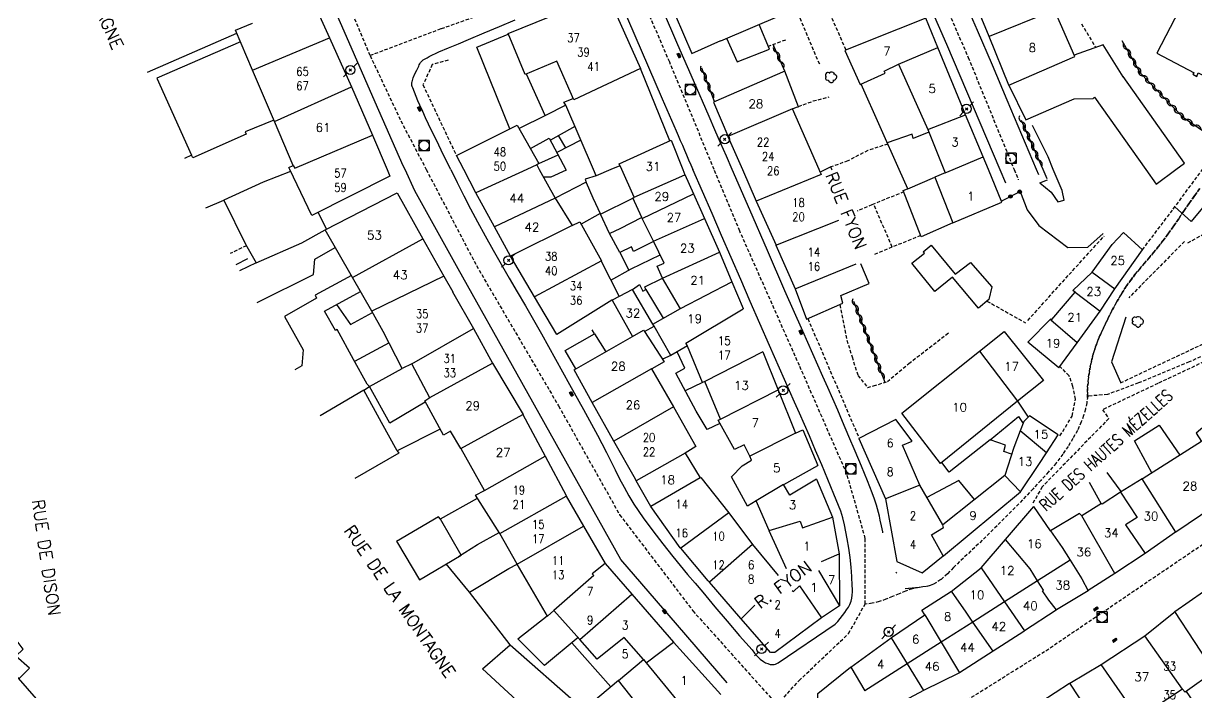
# Model space of a CAD drawing. Header units: millimetres. Extents: x 254999 to 256000, y 142999 to 144000.
# Drawn here: x 255255.9 to 255425.9, y 143595.2 to 143692.2 of the extents above; entities that cross this region are included whole.
import ezdxf
from ezdxf.enums import TextEntityAlignment as Align

# ---------------------------------------------------------------- set-up
doc = ezdxf.new("R2010")
doc.units = ezdxf.units.MM
doc.linetypes.add('DASHED', pattern=[0.75, 0.5, -0.25])
doc.layers.get('0').update_dxf_attribs({"linetype": 'CONTINUOUS'})
for name, color, linetype in [('W0001', 6, 'DASHED'), ('W0014', 7, 'CONTINUOUS'), ('W0017', 7, 'CONTINUOUS'), ('W0070', 7, 'DASHED'), ('W0101', 7, 'CONTINUOUS'), ('W0104', 1, 'CONTINUOUS'), ('W0105', 7, 'CONTINUOUS'), ('W0112', 1, 'DASHED'), ('W0300', 7, 'CONTINUOUS'), ('W0310', 3, 'CONTINUOUS'), ('W0323', 7, 'CONTINUOUS'), ('W0401', 7, 'CONTINUOUS'), ('W0420', 7, 'CONTINUOUS'), ('W0473', 7, 'CONTINUOUS'), ('W0989', 7, 'CONTINUOUS'), ('W0991', 7, 'CONTINUOUS'), ('W1102', 7, 'CONTINUOUS')]:
    doc.layers.add(name, color=color, linetype=linetype)
doc.styles.get("Standard").update_dxf_attribs({"font": 'romans.shx', "width": 0.85})

# ---------------------------------------------------------------- blocks, each defined once
blk = doc.blocks.new('T401')
for p, q in [((-0.3, 0.3), (0, 0.3)), ((-0.3, -0.25), (-0.3, 0.3)), ((-0.3, 0.15), (0, 0.15)), ((-0.3, 0), (0, 0)), ((0, 0.3), (0, -0.25)), ((-0.3, -0.15), (0, -0.15)), ((-0.3, -0.25), (-0.3, -0.3)), ((-0.3, -0.3), (0, -0.3)), ((0, -0.3), (0, -0.25))]:
    blk.add_line(p, q)
blk = doc.blocks.new('T420')
for p, q in [((0.75, 0.75), (-0.75, 0.75)), ((-0.75, 0.75), (-0.75, -0.75)), ((0.75, 0.75), (0.75, -0.75)), ((0.75, -0.75), (-0.75, -0.75))]:
    blk.add_line(p, q)
blk.add_ellipse((0, 0), major_axis=(-0.53, 0.53), ratio=1, start_param=3.926991, end_param=10.210176)
blk = doc.blocks.new('T473')
for p, q in [((-0.166667, 0.166667), (0.166667, -0.166667)), ((-0.166667, -0.166667), (0.166667, 0.166667)), ((0.500001, 0.500001), (1.000002, 1.000002)), ((-1.000002, -1.000002), (-0.500001, -0.500001))]:
    blk.add_line(p, q)
blk.add_ellipse((0, 0), major_axis=(0.471405, 0.471405), ratio=1, start_param=5.4977871438, end_param=11.780972451)
blk = doc.blocks.new('T300')
for p, q in [((-0.8, 0.51), (-0.86, 0.34)), ((-0.86, 0.34), (-0.86, 0.17)), ((-0.86, 0.17), (-0.74, 0.06)), ((-0.69, 0.63), (-0.8, 0.51)), ((-0.8, -0.06), (-0.74, 0.06)), ((-0.74, 0.06), (-0.69, 0.11)), ((-0.57, 0.69), (-0.69, 0.63)), ((-0.46, 0.69), (-0.57, 0.69)), ((-0.29, 0.63), (-0.46, 0.69)), ((-0.29, 0.63), (-0.17, 0.74)), ((-0.23, 0.57), (-0.29, 0.63)), ((-0.17, 0.74), (-0.06, 0.8)), ((-0.06, 0.8), (0.06, 0.8)), ((0.06, 0.8), (0.23, 0.74)), ((0.23, 0.74), (0.34, 0.63)), ((0.34, 0.63), (0.4, 0.51)), ((0.46, 0.46), (0.34, 0.46)), ((0.4, 0.51), (0.4, 0.46)), ((0.57, 0.4), (0.46, 0.46)), ((0.57, 0.4), (0.69, 0.29)), ((0.69, 0.29), (0.74, 0.17)), ((0.74, 0.06), (0.69, -0.17)), ((0.74, 0.17), (0.74, 0.06)), ((-0.8, -0.17), (-0.8, -0.06)), ((-0.8, -0.23), (-0.8, -0.17)), ((-0.74, -0.34), (-0.8, -0.23)), ((-0.69, -0.4), (-0.74, -0.34)), ((-0.51, -0.46), (-0.69, -0.4)), ((-0.4, -0.46), (-0.51, -0.46)), ((-0.4, -0.46), (-0.34, -0.46)), ((-0.34, -0.46), (-0.34, -0.4)), ((-0.34, -0.51), (-0.34, -0.46)), ((-0.29, -0.63), (-0.34, -0.51)), ((-0.17, -0.74), (-0.29, -0.63)), ((-0.06, -0.8), (-0.17, -0.74)), ((0.06, -0.8), (-0.06, -0.8)), ((0.17, -0.74), (0.06, -0.8)), ((0.23, -0.69), (0.17, -0.74)), ((0.29, -0.46), (0.23, -0.46)), ((0.29, -0.63), (0.23, -0.69)), ((0.46, -0.4), (0.29, -0.46)), ((0.34, -0.51), (0.29, -0.63)), ((0.34, -0.51), (0.34, -0.46)), ((0.57, -0.34), (0.46, -0.4)), ((0.63, -0.29), (0.57, -0.34)), ((0.69, -0.17), (0.63, -0.29))]:
    blk.add_line(p, q)
blk = doc.blocks.new('t310o')
at = {"color": 0, "linetype": 'Continuous'}
for centre, start, end in [((-0.5, 0.38), 216.8699, 323.1304), ((0.5, -0.37), 36.8699, 143.1303)]:
    blk.add_arc(centre, 0.625, start, end, dxfattribs=at)
blk = doc.blocks.new('t323o')
at = {"color": 0, "linetype": 'Continuous'}
for radius in [0.25, 0.15]:
    blk.add_circle((0, 0), radius, dxfattribs=at)

msp = doc.modelspace()

# ---------------------------------------------------------------- linework, layer by layer
at = {"layer": 'W0001'}
for points in [[(255342.71, 143816.96), (255341.72, 143811.91), (255341.91, 143806.42), (255344.67, 143799.82), (255349.77, 143788.38), (255358.94, 143765.99), (255367.89, 143744), (255374.15, 143729.54), (255381.98, 143712.23), (255392.83, 143687.26), (255399.49, 143671)], [(255306.17, 143687.52), (255300.09, 143702.08), (255292.19, 143720.41), (255284.7, 143738.34), (255275.37, 143760.61), (255273.49, 143765.49), (255271.47, 143768.5), (255269.71, 143771.15), (255266.44, 143772.18), (255258.26, 143771.31), (255244.91, 143768.59), (255240.15, 143768.18), (255231.62, 143769.45), (255220.46, 143771.36), (255210.03, 143771.91), (255200.49, 143773.27)], [(255342.71, 143702.49), (255328.25, 143695.54), (255316.42, 143691.38), (255306.17, 143687.52)], [(255356.03, 143671), (255349.58, 143686.57), (255342.71, 143702.49)], [(255306.17, 143687.52), (255310.63, 143678.05), (255314.31, 143671)], [(255314.31, 143671), (255321.58, 143657.06), (255333.48, 143636.72), (255342.33, 143620.95), (255352.94, 143607.01), (255365.15, 143593.37)], [(255365.15, 143593.37), (255368.32, 143596.89), (255375.51, 143603.73), (255377.89, 143607.99), (255377.93, 143617.51), (255375.26, 143626.85), (255368.38, 143642.58), (255359.73, 143662.08), (255356.03, 143671)], [(255399.49, 143671), (255400.1, 143669.5)], [(255426.4, 143668.27), (255425.61, 143667.18), (255424.85, 143666.09), (255424.09, 143664.98), (255423.34, 143663.87), (255422.58, 143662.77), (255421.81, 143661.68), (255421.01, 143660.61), (255420.37, 143659.79), (255419.71, 143658.98), (255419.04, 143658.19), (255418.36, 143657.4), (255417.69, 143656.61), (255417.03, 143655.81), (255416.39, 143654.98), (255415.78, 143654.13), (255415.03, 143652.97), (255414.33, 143651.77), (255413.67, 143650.55), (255413.05, 143649.32), (255412.42, 143648), (255411.82, 143646.67), (255411.28, 143645.3), (255410.85, 143643.9), (255410.52, 143642.44), (255410.28, 143640.95), (255410.14, 143639.45), (255410.1, 143637.95), (255410.15, 143638.14), (255410.01, 143637.18), (255409.81, 143636.24), (255409.55, 143635.31), (255409.22, 143634.41), (255408.67, 143633.18), (255408.02, 143632), (255407.31, 143630.86), (255406.56, 143629.75), (255405.56, 143628.43), (255404.48, 143627.16), (255403.36, 143625.93), (255402.24, 143624.71), (255399.65, 143621.99), (255397.01, 143619.33), (255394.32, 143616.72), (255391.59, 143614.14), (255390.71, 143613.28), (255389.83, 143612.38), (255388.88, 143611.53), (255387.81, 143610.86), (255387.31, 143610.66), (255386.78, 143610.55), (255386.25, 143610.48), (255385.73, 143610.4), (255384.73, 143610.19), (255383.75, 143609.86), (255382.81, 143609.48), (255381.87, 143609.08), (255380.92, 143608.69), (255379.94, 143608.35), (255378.93, 143608.1), (255377.89, 143607.99)], [(255371.09, 143580.51), (255404.09, 143601.23), (255437.9, 143624.18), (255460.29, 143639.87), (255471.66, 143645.79), (255478, 143646.95), (255484.45, 143642.47)]]:
    msp.add_lwpolyline(points, dxfattribs=at)
at = {"layer": 'W0014'}
for points in [[(255402.75, 143671), (255400.63, 143676.04), (255398.49, 143681.08), (255396.35, 143686.11), (255394.19, 143691.14), (255393.5, 143692.73), (255392.81, 143694.33), (255392.11, 143695.92), (255391.42, 143697.51), (255390.72, 143699.11), (255390.03, 143700.7), (255389.33, 143702.3), (255388.64, 143703.89), (255387.9, 143705.63), (255387.16, 143707.37), (255386.42, 143709.11), (255385.67, 143710.85), (255384.24, 143714.21), (255382.82, 143717.58), (255381.39, 143720.94), (255379.96, 143724.3)], [(255380.59, 143710.79), (255383.19, 143704.48), (255386.06, 143697.49), (255389.67, 143689.19), (255391.62, 143684.65), (255393.56, 143680.1), (255395.49, 143675.55), (255397.41, 143671)], [(255311.23, 143671), (255310.97, 143671.54), (255306.9, 143680.79), (255302.41, 143691.05), (255298.18, 143700.8)], [(255342.53, 143695.02), (255344.52, 143690.42), (255346.51, 143685.83), (255348.51, 143681.23), (255350.51, 143676.63), (255350.81, 143675.93), (255351.12, 143675.23), (255351.42, 143674.52), (255351.73, 143673.82), (255352.03, 143673.11), (255352.33, 143672.41), (255352.64, 143671.7), (255352.94, 143671)], [(255317.85, 143671), (255317.16, 143672.42), (255316.47, 143673.83), (255315.78, 143675.25), (255315.09, 143676.67), (255314.65, 143677.59), (255314.21, 143678.5), (255313.79, 143679.42), (255313.37, 143680.35), (255313.11, 143680.97), (255312.85, 143681.59), (255312.6, 143682.21), (255312.36, 143682.84), (255312.33, 143682.92), (255312.29, 143682.99), (255312.26, 143683.08), (255312.24, 143683.16), (255312.23, 143683.23), (255312.22, 143683.3), (255312.22, 143683.36), (255312.22, 143683.43), (255312.22, 143683.5), (255312.23, 143683.57), (255312.24, 143683.63), (255312.25, 143683.7), (255312.42, 143684.3), (255312.66, 143684.88), (255312.93, 143685.43), (255313.21, 143685.98), (255313.3, 143686.16), (255313.39, 143686.34), (255313.49, 143686.52), (255313.62, 143686.68), (255313.87, 143686.89), (255314.15, 143687.07), (255314.44, 143687.22), (255314.73, 143687.37), (255316.12, 143688.05), (255317.55, 143688.66), (255318.99, 143689.24), (255320.43, 143689.84), (255322.68, 143690.8), (255324.94, 143691.76), (255327.21, 143692.72)], [(255358.63, 143671), (255357.79, 143672.93), (255356.95, 143674.85), (255356.12, 143676.78), (255355.28, 143678.71), (255353.03, 143683.89), (255350.78, 143689.07), (255348.53, 143694.25)], [(255357.89, 143596.58), (255350.71, 143604.93), (255342.5, 143614.47), (255327.47, 143641.35), (255318.95, 143656.62), (255312.67, 143667.93), (255311.23, 143671)], [(255317.85, 143671), (255318.8, 143669.1), (255319.75, 143667.2), (255320.73, 143665.31), (255321.72, 143663.43), (255322.84, 143661.38), (255323.98, 143659.33), (255325.14, 143657.3), (255326.32, 143655.27), (255327.5, 143653.25), (255328.68, 143651.22), (255329.85, 143649.19), (255331.01, 143647.16), (255333.05, 143643.5), (255335.08, 143639.84), (255337.1, 143636.18), (255339.11, 143632.5), (255339.77, 143631.25), (255340.41, 143629.98), (255341.04, 143628.71), (255341.67, 143627.44), (255342.31, 143626.17), (255342.97, 143624.92), (255343.67, 143623.68), (255344.41, 143622.46), (255345.72, 143620.5), (255347.12, 143618.59), (255348.57, 143616.73), (255350.04, 143614.88), (255351.1, 143613.57), (255352.18, 143612.29), (255353.27, 143611.01), (255354.36, 143609.73), (255356.13, 143607.61), (255357.9, 143605.49), (255359.68, 143603.39), (255361.51, 143601.33), (255361.89, 143600.89), (255362.27, 143600.44), (255362.68, 143600.02), (255363.16, 143599.66), (255363.47, 143599.49), (255363.8, 143599.35), (255364.15, 143599.25), (255364.51, 143599.21), (255364.73, 143599.23), (255364.93, 143599.27), (255365.13, 143599.35), (255365.31, 143599.46), (255373.55, 143605.09), (255373.93, 143605.48), (255374.29, 143605.89), (255374.63, 143606.31), (255374.95, 143606.75), (255375.22, 143607.14), (255375.48, 143607.53), (255375.7, 143607.95), (255375.87, 143608.4), (255375.97, 143608.84), (255376.03, 143609.29), (255376.06, 143609.75), (255376.06, 143610.2), (255376.04, 143610.64), (255376.01, 143611.09), (255375.98, 143611.53), (255375.96, 143611.98), (255375.87, 143613.36), (255375.72, 143614.73), (255375.53, 143616.1), (255375.31, 143617.46), (255375.12, 143618.48), (255374.9, 143619.48), (255374.66, 143620.48), (255374.39, 143621.48), (255373.37, 143623.92), (255372.51, 143626.05), (255371.62, 143628.16), (255370.72, 143630.26), (255369.82, 143632.37), (255369.11, 143634.01), (255368.39, 143635.65), (255367.67, 143637.28), (255366.94, 143638.92), (255366.22, 143640.55), (255365.49, 143642.19), (255364.77, 143643.82), (255364.05, 143645.46), (255362.65, 143648.65), (255361.26, 143651.84), (255359.87, 143655.03), (255358.49, 143658.23), (255357.1, 143661.42), (255355.72, 143664.61), (255354.33, 143667.81), (255352.94, 143671)], [(255380.48, 143618.3), (255380.45, 143618.48), (255380.28, 143619.33), (255380.1, 143620.18), (255379.98, 143620.72), (255379.84, 143621.26), (255379.7, 143621.8), (255379.54, 143622.33), (255379.24, 143623.22), (255378.93, 143624.1), (255378.59, 143624.97), (255378.25, 143625.85), (255377.38, 143628.01), (255376.48, 143630.16), (255375.56, 143632.3), (255374.64, 143634.44), (255373.93, 143636.09), (255373.21, 143637.73), (255372.48, 143639.37), (255371.76, 143641.01), (255371.03, 143642.65), (255370.3, 143644.29), (255369.58, 143645.93), (255368.86, 143647.57), (255366.29, 143653.42), (255363.74, 143659.28), (255361.18, 143665.14), (255358.63, 143671)], [(255397.41, 143671), (255398.22, 143669.09)], [(255403.08, 143670.22), (255402.75, 143671)], [(255382.5, 143612.46), (255382.34, 143612.62)]]:
    msp.add_lwpolyline(points, dxfattribs=at)
at = {"layer": 'W0017'}
for points in [[(255405.17, 143671), (255404.4, 143672.82), (255402.16, 143677.38)], [(255403.23, 143669.05), (255404.84, 143667.73), (255405.84, 143666.34), (255406.72, 143666.57), (255406.47, 143667.94), (255405.17, 143671)], [(255400.35, 143667.82), (255401.36, 143665.18), (255403.07, 143662.86), (255407.28, 143659.7), (255410.17, 143659.73), (255412.39, 143661.74)]]:
    msp.add_lwpolyline(points, dxfattribs=at)
at = {"layer": 'W0070'}
for points in [[(255410.1, 143637.95), (255410.14, 143639.45), (255410.28, 143640.95), (255410.52, 143642.44), (255410.85, 143643.9), (255411.28, 143645.3), (255411.82, 143646.67), (255412.42, 143648), (255413.05, 143649.32), (255413.67, 143650.55), (255414.33, 143651.77), (255415.03, 143652.97), (255415.78, 143654.13), (255416.39, 143654.98), (255417.03, 143655.81), (255417.69, 143656.61), (255418.36, 143657.4), (255419.04, 143658.19), (255419.71, 143658.98), (255420.37, 143659.79), (255421.01, 143660.61), (255421.81, 143661.68), (255422.58, 143662.77), (255423.34, 143663.87), (255424.09, 143664.98), (255424.85, 143666.09), (255425.61, 143667.18), (255426.4, 143668.27)], [(255466.59, 143647.18), (255462.49, 143653.56), (255455.08, 143650.4), (255450.05, 143649.43), (255442.7, 143648.64), (255437.49, 143647.98), (255432.7, 143646.53), (255424.86, 143643.11), (255417.51, 143640.05), (255413.03, 143638.39), (255410.13, 143638.13)], [(255410.15, 143638.14), (255410.01, 143637.18), (255409.81, 143636.24), (255409.55, 143635.31), (255409.22, 143634.41), (255408.67, 143633.18), (255408.02, 143632), (255407.31, 143630.86), (255406.56, 143629.75), (255405.56, 143628.43), (255404.48, 143627.16), (255403.36, 143625.93), (255402.24, 143624.71), (255399.65, 143621.99), (255397.01, 143619.33), (255394.32, 143616.72), (255391.59, 143614.14), (255390.71, 143613.28), (255389.83, 143612.38), (255388.88, 143611.53), (255387.81, 143610.86), (255387.31, 143610.66), (255386.78, 143610.55), (255386.25, 143610.48), (255385.73, 143610.4), (255385.22, 143610.33), (255384.71, 143610.28), (255384.19, 143610.24), (255383.68, 143610.21)]]:
    msp.add_lwpolyline(points, dxfattribs=at)
at = {"layer": 'W0101'}
for points in [[(255352.79, 143687.81), (255356.98, 143689.71), (255356.97, 143689.67), (255365.93, 143693.48), (255364.9, 143696.3), (255361.12, 143694.7), (255359.86, 143697.9), (255357.48, 143697.04)], [(255395.88, 143690.28), (255392.69, 143698.04)], [(255297.61, 143696), (255297.61, 143696), (255300.27, 143690.12), (255300.28, 143690.1)], [(255326.16, 143690.74), (255338.36, 143695.72), (255341.35, 143694.58), (255345.33, 143685.64)], [(255350.38, 143693.45), (255350.38, 143693.45), (255352.79, 143687.81)], [(255386.7, 143692.97), (255378.67, 143689.77), (255378.66, 143689.77), (255374.94, 143688.27), (255377.2, 143683.33), (255380.82, 143684.95), (255380.64, 143685.28), (255382.75, 143686.3), (255382.74, 143686.29)], [(255388.45, 143688.69), (255388.44, 143688.68), (255386.7, 143692.97)], [(255398.7, 143683.25), (255408.3, 143687.38), (255405.32, 143694.11), (255405.2, 143694.04)], [(255289.15, 143685.4), (255286.67, 143691.2), (255289.13, 143692.21), (255289.14, 143692.23)], [(255300.28, 143690.1), (255303.48, 143682.97)], [(255345.33, 143685.64), (255335.67, 143681.12), (255333.25, 143686.73), (255333.24, 143686.73), (255328.63, 143684.76), (255326.16, 143690.74)], [(255398.7, 143683.25), (255395.89, 143690.31), (255395.88, 143690.28)], [(255392.46, 143678.95), (255392.39, 143679), (255392.41, 143679.07), (255388.45, 143688.68), (255388.45, 143688.69)], [(255382.74, 143686.29), (255386.99, 143676.79)], [(255292.33, 143677.96), (255289.15, 143685.4)], [(255367.4, 143679.79), (255367.96, 143680.02), (255368.26, 143680.1), (255366.29, 143685.25), (255355.94, 143680.78)], [(255303.48, 143682.97), (255306.5, 143675.99), (255306.5, 143675.99)], [(255355.94, 143680.78), (255358.01, 143675.89), (255358, 143675.89), (255358.03, 143675.81)], [(255371.22, 143671), (255367.4, 143679.79)], [(255295.04, 143671.59), (255292.33, 143677.96)], [(255318.68, 143673.02), (255327.47, 143677.42), (255330.64, 143671.87), (255330.32, 143671.67), (255330.32, 143671.66)], [(255395.02, 143672.85), (255395.02, 143672.85), (255392.46, 143678.95)], [(255306.5, 143675.99), (255308.62, 143671)], [(255358.03, 143675.81), (255360.11, 143671)], [(255386.99, 143676.79), (255387, 143676.79), (255389.29, 143671)], [(255342.63, 143671), (255342.25, 143671.85), (255349.79, 143675.25)], [(255349.79, 143675.25), (255351.48, 143671)], [(255319.74, 143671), (255318.68, 143673.02)], [(255395.77, 143671), (255395.02, 143672.85)], [(255294.52, 143671), (255294.38, 143671.28), (255295.04, 143671.59)], [(255309.03, 143670.03), (255297.72, 143664.35), (255294.52, 143671)], [(255308.62, 143671), (255309.03, 143670.03)], [(255321.51, 143667.61), (255321.51, 143667.61), (255319.74, 143671)], [(255330.32, 143671.66), (255330.68, 143671)], [(255330.68, 143671), (255332.99, 143666.86)], [(255344.43, 143666.97), (255342.63, 143671)], [(255351.48, 143671), (255351.79, 143670.22)], [(255360.11, 143671), (255362.09, 143666.42), (255362.09, 143666.42)], [(255371.38, 143670.62), (255371.22, 143671)], [(255372.16, 143671), (255371.38, 143670.62)], [(255373.1, 143671), (255372.94, 143671.38), (255372.16, 143671)], [(255373.14, 143670.91), (255373.1, 143671)], [(255389.29, 143671), (255389.48, 143670.52), (255389.48, 143670.51)], [(255397.69, 143666.26), (255395.77, 143671)], [(255351.77, 143670.26), (255353.01, 143667.49)], [(255389.48, 143670.51), (255387.99, 143669.91), (255390.6, 143663.26), (255397.69, 143666.26)], [(255303.63, 143655.33), (255303.64, 143655.34), (255299.64, 143662.26), (255310.07, 143667.61)], [(255310.07, 143667.61), (255313.79, 143660.97), (255313.79, 143660.97)], [(255324.22, 143662.67), (255324.2, 143662.69), (255321.51, 143667.61)], [(255353.01, 143667.49), (255354.62, 143663.91)], [(255332.99, 143666.86), (255335.44, 143662.86)], [(255345.55, 143664.04), (255344.22, 143666.89), (255344.42, 143666.96), (255344.43, 143666.97)], [(255362.09, 143666.42), (255364.99, 143660.04), (255364.98, 143660.03)], [(255347.24, 143660.6), (255345.61, 143663.92)], [(255354.62, 143663.91), (255356.8, 143659.03), (255356.8, 143659.03)], [(255326.53, 143658.45), (255326.53, 143658.44), (255324.22, 143662.67)], [(255335.44, 143662.86), (255336.58, 143663.42)], [(255336.58, 143663.42), (255339.69, 143657.74)], [(255313.79, 143660.97), (255316.84, 143655.55)], [(255347.78, 143656.99), (255348.8, 143657.41), (255347.24, 143660.6)], [(255410.81, 143656.12), (255410.81, 143656.12), (255413.71, 143660.11), (255415.36, 143661.86), (255418.07, 143659.35)], [(255356.8, 143659.03), (255358.61, 143654.71)], [(255364.98, 143660.03), (255364.98, 143660.03), (255367.77, 143653.7)], [(255414.08, 143653.72), (255414.07, 143653.72), (255418.07, 143659.35)], [(255329.99, 143652.54), (255329.99, 143652.55), (255329.97, 143652.53), (255326.53, 143658.45)], [(255339.69, 143657.74), (255339.66, 143657.73), (255342.27, 143652.6)], [(255348.55, 143655.25), (255347.78, 143656.99)], [(255367.77, 143653.7), (255376.62, 143657.33)], [(255306.4, 143650.44), (255303.63, 143655.33), (255303.63, 143655.33)], [(255316.84, 143655.55), (255318.14, 143653.26), (255318.13, 143653.25), (255321.14, 143647.93), (255321.14, 143647.94), (255321.14, 143647.93)], [(255351.15, 143650.83), (255351.17, 143650.82), (255348.55, 143655.25)], [(255408.32, 143653.24), (255408, 143653.48), (255410.82, 143656.14), (255410.81, 143656.12)], [(255347.15, 143648.58), (255344.18, 143653.6), (255342.27, 143652.6)], [(255358.61, 143654.71), (255360.24, 143650.83), (255360.24, 143650.82)], [(255411.96, 143650.46), (255414.08, 143653.72), (255414.08, 143653.72)], [(255333.23, 143647.07), (255329.99, 143652.54)], [(255341.27, 143652.06), (255341.22, 143652.04), (255333.23, 143647.07)], [(255341.27, 143652.06), (255344.18, 143646.78)], [(255404.95, 143649.24), (255408.32, 143653.24), (255408.32, 143653.24)], [(255312.23, 143642.82), (255312.23, 143642.81), (255310.82, 143642.17), (255308.05, 143647.52), (255306.4, 143650.44)], [(255347.15, 143648.58), (255347.15, 143648.58), (255351.15, 143650.83)], [(255408.63, 143645.89), (255408.63, 143645.89), (255411.96, 143650.45), (255411.95, 143650.45), (255411.96, 143650.46)], [(255405.98, 143642.24), (255401.49, 143645.97), (255404.82, 143649.37), (255404.95, 143649.24), (255404.95, 143649.24)], [(255321.14, 143647.93), (255323.92, 143642.94)], [(255335.74, 143641.96), (255344.18, 143646.78)], [(255345.94, 143647.51), (255347.32, 143648.28)], [(255345.94, 143647.51), (255348.8, 143643.11), (255346.98, 143642.12), (255346.97, 143642.11)], [(255352.15, 143645.42), (255352.15, 143645.42), (255349.77, 143644.02), (255347.32, 143648.28)], [(255394.46, 143644.64), (255398.05, 143647.51), (255403.74, 143640.43), (255399.98, 143637.4)], [(255354.69, 143640.26), (255354.34, 143640.1), (255352.14, 143645.41), (255352.15, 143645.42)], [(255405.98, 143642.24), (255408.63, 143645.89)], [(255363.07, 143644.58), (255363.09, 143644.54), (255363.06, 143644.57), (255365.25, 143639.13)], [(255383.2, 143635.67), (255394.46, 143644.64)], [(255314.85, 143637.92), (255314.84, 143637.91), (255312.23, 143642.82), (255312.23, 143642.82)], [(255323.92, 143642.94), (255328.33, 143635.5), (255328.32, 143635.49)], [(255338.37, 143637.23), (255338.36, 143637.23), (255335.74, 143641.96)], [(255346.97, 143642.11), (255346.97, 143642.11), (255350.11, 143636.59)], [(255356.95, 143634.82), (255354.69, 143640.27), (255354.69, 143640.26)], [(255365.25, 143639.13), (255365.25, 143639.13), (255367.79, 143632.79)], [(255434.9, 143635.08), (255432.77, 143638.6), (255425.87, 143632.78), (255426.62, 143631.55)], [(255319.33, 143630.54), (255317.84, 143633.06), (255316.8, 143632.48), (255314.08, 143637.44), (255314.85, 143637.92)], [(255341.48, 143631.6), (255341.48, 143631.61), (255338.37, 143637.23), (255338.37, 143637.23)], [(255350.11, 143636.59), (255353.36, 143630.86), (255351.84, 143629.86)], [(255399.98, 143637.4), (255388.83, 143628.39), (255383.2, 143635.67)], [(255328.32, 143635.49), (255328.32, 143635.49), (255331.54, 143629.42), (255331.54, 143629.42)], [(255405.89, 143632.53), (255401.7, 143635.27), (255400.91, 143634.47), (255400.37, 143633.09)], [(255361.19, 143629.43), (255360.39, 143631.1), (255358.99, 143630.39), (255356.6, 143634.64), (255356.95, 143634.82)], [(255367.79, 143632.79), (255368.88, 143633.27), (255371.05, 143628.1)], [(255385.83, 143625.22), (255383.3, 143631.03), (255384.74, 143631.61), (255382.33, 143634.76), (255376.98, 143631.99)], [(255344.73, 143625.86), (255344.61, 143626.08), (255341.48, 143631.6)], [(255376.98, 143631.99), (255380.83, 143623.24)], [(255400.37, 143633.09), (255399.44, 143630.71), (255398.13, 143626.64)], [(255404.17, 143629.93), (255405.89, 143632.53)], [(255426.62, 143631.55), (255418.17, 143626.22), (255418.06, 143626.14)], [(255322.74, 143624.46), (255319.35, 143630.51), (255319.33, 143630.54)], [(255351.84, 143629.86), (255351.84, 143629.86), (255354.01, 143626.28), (255354.01, 143626.28)], [(255400.42, 143624.26), (255400.42, 143624.25), (255403.07, 143628.25), (255404.17, 143629.93)], [(255331.54, 143629.42), (255334.57, 143623.72), (255334.59, 143623.66)], [(255358.55, 143626.46), (255360.1, 143628.04), (255361.46, 143628.87), (255361.19, 143629.43)], [(255366.09, 143625.32), (255366.1, 143625.33), (255371.05, 143628.1)], [(255362.1, 143622.95), (255360.85, 143622.2), (255358.55, 143626.46)], [(255398.13, 143626.64), (255389.16, 143619.46), (255389.16, 143619.46)], [(255346.87, 143622.16), (255346.87, 143622.16), (255344.73, 143625.86)], [(255354.01, 143626.28), (255354.11, 143626.33), (255358.14, 143621.2), (255358.14, 143621.2)], [(255370.84, 143626.08), (255366.98, 143623.79), (255366.09, 143625.32)], [(255370.84, 143626.08), (255373.16, 143620.59), (255373.15, 143620.59), (255373.15, 143620.59)], [(255389.16, 143619.46), (255385.83, 143625.22)], [(255418.06, 143626.14), (255414.91, 143624.22)], [(255324.95, 143618.21), (255321.45, 143623.77), (255322.74, 143624.46)], [(255334.59, 143623.66), (255337.1, 143619.3)], [(255363.98, 143618.67), (255362.1, 143622.95), (255362.1, 143622.95)], [(255380.83, 143623.24), (255382.49, 143614.15), (255386.18, 143612.5), (255389.22, 143614.98)], [(255389.22, 143614.98), (255389.24, 143615), (255400.42, 143624.26)], [(255414.91, 143624.22), (255414.91, 143624.22), (255412.23, 143622.46), (255412.14, 143622.57), (255409.31, 143620.8), (255409.31, 143620.8)], [(255431.7, 143624.35), (255431.7, 143624.34), (255422.9, 143618.43)], [(255351.18, 143616.08), (255351.12, 143616.15), (255351.11, 143616.13), (255346.87, 143622.16)], [(255398.25, 143617.37), (255398.25, 143617.37), (255402.36, 143622.13)], [(255404.78, 143618.61), (255402.36, 143622.13)], [(255358.14, 143621.2), (255358.14, 143621.2), (255361.59, 143616.65)], [(255373.15, 143620.59), (255374.12, 143615.27), (255374.12, 143615.27)], [(255409.31, 143620.8), (255408.97, 143621.14), (255404.78, 143618.61)], [(255327.5, 143613.78), (255324.95, 143618.21)], [(255337.1, 143619.3), (255340.23, 143613.87)], [(255366.51, 143613.08), (255364.02, 143618.59), (255363.98, 143618.67)], [(255422.9, 143618.43), (255422.89, 143618.43), (255418.5, 143615.32), (255418.5, 143615.32)], [(255361.59, 143616.65), (255361.59, 143616.65), (255365.28, 143612.15)], [(255394.72, 143613.24), (255394.75, 143613.26), (255394.72, 143613.25), (255398.25, 143617.37)], [(255355.35, 143611.15), (255355.16, 143611.37), (255355.17, 143611.37), (255351.18, 143616.08)], [(255374.12, 143615.27), (255374.13, 143615.26), (255374.18, 143607.71)], [(255418.5, 143615.32), (255414.1, 143612.42)], [(255332.81, 143607.08), (255331.86, 143606.23), (255327.5, 143613.78)], [(255340.23, 143613.87), (255344.1, 143609.41)], [(255390.41, 143609.85), (255390.39, 143609.8), (255394.72, 143613.24)], [(255359.92, 143605.87), (255359.87, 143605.92), (255355.35, 143611.15)], [(255414.1, 143612.42), (255414.1, 143612.42), (255410.24, 143609.95), (255410.24, 143609.93), (255410.23, 143609.93)], [(255344.1, 143609.41), (255350.13, 143602.47), (255350.12, 143602.47), (255350.13, 143602.46)], [(255386.57, 143606.45), (255386.1, 143607.12), (255390.41, 143609.85), (255390.41, 143609.85)], [(255410.23, 143609.93), (255405.64, 143607.14)], [(255422.77, 143606.89), (255426.94, 143609.8), (255426.94, 143609.8)], [(255374.18, 143607.71), (255371.59, 143606)], [(255336.57, 143602.87), (255332.81, 143607.08)], [(255371.59, 143606), (255364.8, 143600.95), (255364.2, 143600.98), (255359.92, 143605.87)], [(255381.66, 143603.1), (255381.71, 143603.14), (255381.71, 143603.13), (255386.57, 143606.45), (255386.57, 143606.45)], [(255405.64, 143607.14), (255405.58, 143607.1), (255400.99, 143604.11)], [(255418.42, 143603.36), (255422.64, 143606.79), (255422.77, 143606.89)], [(255345.77, 143599.95), (255342.98, 143603.16), (255339.07, 143600.01), (255336.57, 143602.87)], [(255375.81, 143598.82), (255381.66, 143603.1)], [(255400.89, 143604.04), (255400.88, 143604.01), (255396.43, 143601.16)], [(255412.09, 143599.23), (255412.09, 143599.23), (255418.41, 143603.37), (255418.4, 143603.34), (255418.42, 143603.36)], [(255350.13, 143602.46), (255356.98, 143594.86)], [(255396.43, 143601.16), (255396.43, 143601.16), (255391.56, 143598.04), (255391.56, 143598.04)], [(255342.15, 143596.93), (255345.77, 143599.95)], [(255407.57, 143596.54), (255412.09, 143599.23)], [(255386.35, 143595.46), (255386.35, 143595.46), (255379.92, 143592.01), (255375.44, 143589.65), (255373.17, 143590.09), (255371, 143592.87), (255371.06, 143595.01), (255375.8, 143598.83), (255375.8, 143598.82), (255375.81, 143598.82)], [(255391.56, 143598.04), (255386.35, 143595.46)], [(255428.5, 143598.22), (255424.27, 143595.21), (255423.89, 143595.63)], [(255348.95, 143588.37), (255342.15, 143596.93)], [(255403.34, 143593.8), (255403.38, 143593.83), (255407.5, 143596.5), (255407.57, 143596.54)], [(255423.89, 143595.63), (255417.51, 143591.46), (255417.51, 143591.46)]]:
    msp.add_lwpolyline(points, dxfattribs=at)
msp.add_lwpolyline([(255420.15, 143687.88), (255425.56, 143685.04), (255425.39, 143684.85), (255425.95, 143684.49), (255426.17, 143685.01), (255429.5, 143683.45), (255433.94, 143691.87), (255424.8, 143696.48), (255424.68, 143696.55)], close=True, dxfattribs=at)
at = {"layer": 'W0104'}
for points in [[(255357.83, 143690.04), (255359.34, 143686.6), (255364.03, 143688.46), (255362.55, 143692.04)], [(255273.93, 143685.13), (255286.86, 143690.76)], [(255287.4, 143689.5), (255275.29, 143684.25), (255280.31, 143673.07), (255280.3, 143673.07), (255279.29, 143672.61)], [(255326.4, 143676.88), (255321.65, 143688.76), (255326.2, 143690.63)], [(255422.92, 143671), (255424.17, 143671.92), (255415.3, 143684.47), (255415.3, 143684.46), (255412.38, 143689.1), (255408.21, 143687.59)], [(255331.53, 143678.82), (255329.34, 143683.77), (255329.33, 143683.77), (255328.81, 143684.84)], [(255349.58, 143675.15), (255345.33, 143685.64)], [(255382.82, 143671), (255377.32, 143683.39)], [(255398.7, 143683.25), (255401.18, 143678.21), (255408.2, 143681.27), (255410.92, 143681.3), (255411.14, 143681.48), (255418.59, 143671)], [(255334.52, 143680.35), (255334.25, 143680.79), (255335.6, 143681.29)], [(255338.54, 143671), (255334.51, 143680.35), (255334.52, 143680.35), (255331.57, 143678.84), (255331.57, 143678.83), (255327.75, 143676.93)], [(255292.24, 143678.16), (255288.05, 143676.45), (255288.2, 143676.11)], [(255288.2, 143676.11), (255280.47, 143672.7), (255280.3, 143673.07)], [(255335.84, 143677.26), (255332.29, 143675.28)], [(255334.53, 143674.14), (255333.49, 143675.95)], [(255387.15, 143676.4), (255384.87, 143675.51), (255384.71, 143676.13), (255381.11, 143674.87)], [(255329.4, 143674.05), (255332.14, 143675.54), (255334.55, 143671)], [(255336.69, 143675.28), (255333.24, 143673.46)], [(255330.64, 143671.87), (255333.42, 143673.13)], [(255294.66, 143670.7), (255290.68, 143669.17), (255290.67, 143669.17), (255284.99, 143666.58)], [(255334.55, 143671), (255334.58, 143670.93), (255332.38, 143669.87), (255331.3, 143669.9)], [(255338.92, 143670.11), (255338.54, 143671)], [(255341.05, 143671), (255338.92, 143670.11)], [(255342.38, 143671.56), (255341.05, 143671)], [(255390.6, 143663.26), (255386.04, 143661.22), (255383.43, 143667.98), (255384.06, 143668.18), (255384.07, 143668.18), (255382.82, 143671)], [(255418.59, 143671), (255420.07, 143668.9), (255422.92, 143671)], [(255338.92, 143670.11), (255337.34, 143669.59), (255337.49, 143669.14), (255337.49, 143669.15), (255333.01, 143666.84)], [(255337.49, 143669.14), (255338.45, 143666.92), (255338.44, 143666.92), (255339.56, 143664.53)], [(255384.07, 143668.18), (255388.01, 143669.88)], [(255282.37, 143665.46), (255284.98, 143666.58), (255284.99, 143666.58), (255288.13, 143660.17), (255288.13, 143660.18), (255289.64, 143657.45), (255287.27, 143656.32)], [(255342.38, 143658.98), (255340.88, 143661.74), (255339.56, 143664.53), (255344.25, 143666.83)], [(255299.87, 143662.37), (255298.64, 143664.81)], [(255339.51, 143664.64), (255336.75, 143663.09)], [(255345.55, 143664.04), (255342.35, 143662.42), (255340.9, 143661.7)], [(255345.61, 143663.92), (255345.55, 143664.04)], [(255289.64, 143657.45), (255296.3, 143660.37), (255299.64, 143662.26)], [(255347.25, 143660.57), (255344.34, 143659.13), (255344.04, 143659.78), (255344.03, 143659.78), (255342.38, 143658.98)], [(255289.83, 143651.71), (255297.96, 143655.78), (255298.17, 143658.01), (255298.18, 143658.01), (255301.12, 143659.71)], [(255342.38, 143658.98), (255343.66, 143656.43)], [(255341.06, 143654.98), (255344, 143656.61), (255348.2, 143658.63)], [(255367.77, 143653.7), (255369.4, 143649.3), (255374.65, 143651.6), (255374.39, 143652.73), (255378.51, 143654.45), (255377.26, 143657.33)], [(255303.48, 143655.61), (255298.2, 143652.8), (255298.38, 143652.35), (255293.76, 143649.68), (255296.46, 143644.86), (255296.3, 143642.53), (255295.25, 143641.94)], [(255346.14, 143653.62), (255345.99, 143654.01), (255348.55, 143655.25)], [(255344.18, 143653.6), (255345.23, 143654.34), (255345.69, 143653.35), (255346.14, 143653.62), (255346.13, 143653.61), (255348.65, 143649.43)], [(255305.28, 143639), (255306.06, 143639.53), (255305.73, 143639.87), (255303.75, 143643.46), (255303.75, 143643.47), (255301.42, 143647.78), (255301.17, 143647.66), (255299.55, 143650.46), (255304.77, 143653.32)], [(255301.32, 143651.43), (255301.32, 143651.42), (255303.31, 143648.53), (255306.5, 143650.26)], [(255336, 143642.11), (255334.43, 143644.76), (255338.69, 143647.17)], [(255338.69, 143647.17), (255338.35, 143647.77)], [(255338.69, 143647.17), (255340.32, 143644.57)], [(255308.91, 143645.86), (255303.92, 143643.16)], [(255349.77, 143644.02), (255348.54, 143643.51)], [(255356.86, 143634.18), (255355.02, 143633.28), (255353.44, 143635.94), (255350.47, 143641.46), (255351.79, 143642.18), (255350.68, 143644.56)], [(255306.06, 143639.53), (255310.82, 143642.17)], [(255354.34, 143640.1), (255351.84, 143638.92)], [(255305.28, 143639), (255298.94, 143635.29)], [(255310.11, 143630.2), (255307.83, 143634.3), (255305.28, 143639)], [(255314.17, 143637.28), (255309.05, 143634.2), (255306.06, 143639.53)], [(255399.98, 143637.4), (255401.51, 143635.07)], [(255396.04, 143631.79), (255400.11, 143635.18), (255400.11, 143635.18), (255400.79, 143634.17)], [(255316.31, 143633.37), (255310.11, 143630.2)], [(255419.45, 143627.02), (255416.92, 143631.66), (255416.93, 143631.67), (255420.52, 143633.93), (255423.48, 143629.57)], [(255396.04, 143631.79), (255390.1, 143627.14), (255389, 143628.52)], [(255399.13, 143629.74), (255398.02, 143630.1), (255398.22, 143631.01), (255396.04, 143631.79)], [(255310.11, 143630.2), (255310.33, 143629.87), (255303.98, 143626.21)], [(255415.01, 143624.29), (255412.97, 143627.09)], [(255366.09, 143625.32), (255366.09, 143625.32)], [(255393.76, 143623.14), (255391.49, 143625.91), (255386.86, 143623.43)], [(255410.35, 143625.68), (255412.1, 143622.54)], [(255313.31, 143611.52), (255319.37, 143615.1), (255316.39, 143620.32), (255316.39, 143620.34), (255321.71, 143623.35)], [(255316.39, 143620.32), (255316.1, 143620.62), (255310.01, 143617.06), (255310.12, 143616.87)], [(255318.97, 143614.87), (255321.73, 143616.63), (255321.72, 143616.62), (255324.85, 143618.37)], [(255310.12, 143616.87), (255313.31, 143611.52)], [(255320.57, 143609.73), (255317.21, 143613.82)], [(255326.48, 143602.09), (255320.56, 143609.7), (255320.57, 143609.73), (255326.27, 143613.15), (255326.27, 143613.16), (255327.5, 143613.78)], [(255255.27, 143597.16), (255256.83, 143598.69), (255254.85, 143600.44), (255255.89, 143601.46), (255253.42, 143604.73), (255253.96, 143605.24), (255251.7, 143608.49), (255251.7, 143608.47)], [(255336.33, 143603.14), (255331.44, 143599.08), (255327.6, 143602.93), (255331.83, 143606.28)], [(255400.99, 143604.11), (255400.89, 143604.04)], [(255329.89, 143591.75), (255322.45, 143598.62), (255326.48, 143602.09), (255336.45, 143593.26), (255333.69, 143589.78)], [(255335.4, 143602.36), (255341.03, 143595.99)], [(255258.15, 143593.86), (255254.87, 143597.62), (255248.49, 143592.11), (255253.87, 143585.58), (255256.32, 143587.52), (255256.32, 143587.52), (255259.68, 143583.76)], [(255340.59, 143590.38), (255337.98, 143593.41), (255342.15, 143596.94), (255342.15, 143596.93)], [(255424.42, 143595.32), (255425.92, 143593.16), (255419.07, 143588.67), (255417.67, 143590.94)]]:
    msp.add_lwpolyline(points, dxfattribs=at)
msp.add_lwpolyline([(255384.65, 143657.42), (255386.51, 143658.86), (255386.33, 143659.06), (255387.48, 143660.02), (255390.95, 143655.82), (255393.18, 143657.52), (255396.26, 143654), (255395.82, 143652.14), (255394.35, 143650.92), (255390.56, 143655.39), (255390.57, 143655.39), (255388.01, 143653.31)], close=True, dxfattribs=at)
at = {"layer": 'W0105'}
for points in [[(255431.42, 143671), (255431.05, 143670.57), (255425.12, 143663.48), (255422.77, 143665.6)], [(255415.67, 143649.58), (255413.59, 143643.13), (255414.9, 143640.17)]]:
    msp.add_lwpolyline(points, dxfattribs=at)
at = {"layer": 'W0112'}
for points in [[(255367.16, 143693.98), (255367.84, 143694.36), (255371.28, 143686.28)], [(255375.13, 143688.34), (255371.82, 143695.91)], [(255409.23, 143692.14), (255411.3, 143688.71)], [(255366.34, 143689.77), (255363.87, 143688.85)], [(255317.46, 143686.86), (255315.18, 143686.22), (255313.83, 143683.28), (255318.68, 143673.02)], [(255368.24, 143680.14), (255370.38, 143680.94), (255372.67, 143681.54)], [(255381.19, 143674.69), (255378.29, 143673.77), (255375.4, 143672.25), (255372.94, 143671.38)], [(255422.55, 143665.27), (255426.64, 143670.8), (255426.78, 143671)], [(255383.52, 143667.76), (255378.89, 143665.9), (255378.89, 143665.9), (255376.76, 143664.96)], [(255381.82, 143659.75), (255379.14, 143666)], [(255418.07, 143659.35), (255422.55, 143665.27)], [(255424.65, 143660.36), (255427, 143661.67), (255428.61, 143661.5), (255429.51, 143661.52), (255431.13, 143662.64)], [(255385.96, 143661.41), (255381.79, 143659.74), (255379.28, 143658.68)], [(255401.47, 143649.11), (255407.45, 143655.77), (255412.53, 143661.34)], [(255424.18, 143660.56), (255416.1, 143652.41)], [(255288.25, 143659.95), (255285.88, 143658.82)], [(255414.89, 143640.06), (255429.98, 143647.18), (255427.75, 143651.74), (255432.2, 143655.33)], [(255395.56, 143651.92), (255401.12, 143648.77)], [(255374.22, 143651.41), (255375.26, 143646.27), (255376, 143643.83), (255376.85, 143641.15), (255378.27, 143639.38), (255379.11, 143639.63), (255381.12, 143640.25), (255384.23, 143642.87), (255390.16, 143647.46)], [(255369.6, 143649.38), (255377.03, 143632.02)], [(255430.38, 143644.72), (255420.32, 143639.98), (255412.28, 143636.16), (255413.2, 143634.89), (255403.57, 143625), (255402.07, 143622.38)], [(255406.13, 143632.39), (255407.92, 143635.26), (255408.39, 143637.69), (255408.02, 143639.55), (255407.45, 143641.1), (255406.13, 143642.45)]]:
    msp.add_lwpolyline(points, dxfattribs=at)
at = {"layer": 'W0300'}
msp.add_lwpolyline([(255286.75, 143657.25), (255288.46, 143658.1)], dxfattribs=at)
at = {"layer": 'W0310'}
for points in [[(255415.08, 143689.73), (255417.77, 143685.01), (255423.88, 143678.65), (255428.42, 143675.57), (255429.45, 143675.13)], [(255366.29, 143685.25), (255364.59, 143689.12)], [(255356.08, 143680.85), (255354.23, 143685.7)], [(255403.68, 143671), (255400.58, 143678.12)], [(255404.26, 143669.67), (255403.68, 143671)], [(255380.8, 143640.12), (255376.27, 143651.85)]]:
    msp.add_lwpolyline(points, dxfattribs=at)
at = {"layer": 'W0323'}
for points in [[(255403.23, 143669.05), (255404.31, 143669.51)], [(255397.63, 143666.41), (255400.35, 143667.82)]]:
    msp.add_lwpolyline(points, dxfattribs=at)
at = {"layer": 'W1102'}
for points in [[(255405.2, 143694.04), (255395.88, 143690.28)], [(255289.15, 143685.4), (255300.28, 143690.1)], [(255382.75, 143686.3), (255388.45, 143688.69)], [(255292.33, 143677.96), (255303.48, 143682.97)], [(255367.4, 143679.79), (255358.03, 143675.81)], [(255386.99, 143676.79), (255392.46, 143678.95)], [(255295.04, 143671.59), (255295.28, 143671.2), (255306.5, 143675.99)], [(255390.64, 143671), (255395.02, 143672.85)], [(255328.89, 143671), (255321.51, 143667.61)], [(255330.32, 143671.66), (255328.89, 143671)], [(255371.38, 143670.62), (255371.54, 143670.3), (255362.09, 143666.42)], [(255389.48, 143670.51), (255390.64, 143671)], [(255344.43, 143666.97), (255351.79, 143670.22)], [(255345.61, 143663.92), (255353.01, 143667.49)], [(255332.99, 143666.86), (255324.22, 143662.67)], [(255347.24, 143660.6), (255354.62, 143663.91)], [(255335.44, 143662.86), (255326.53, 143658.45)], [(255364.98, 143660.03), (255374.07, 143663.68)], [(255303.63, 143655.33), (255313.79, 143660.97)], [(255348.55, 143655.25), (255356.8, 143659.03)], [(255339.69, 143657.74), (255329.99, 143652.54)], [(255316.84, 143655.55), (255306.4, 143650.44)], [(255410.81, 143656.12), (255414.08, 143653.72)], [(255351.15, 143650.83), (255358.61, 143654.71)], [(255342.27, 143652.6), (255341.27, 143652.06)], [(255408.32, 143653.24), (255411.96, 143650.46)], [(255352.15, 143645.42), (255351.94, 143645.82), (255360.24, 143650.82)], [(255347.32, 143648.28), (255347.15, 143648.58)], [(255408.63, 143645.89), (255404.81, 143649.18), (255404.95, 143649.24)], [(255312.23, 143642.82), (255321.14, 143647.93)], [(255344.18, 143646.78), (255345.81, 143647.71), (255345.94, 143647.51)], [(255363.07, 143644.58), (255354.69, 143640.26)], [(255394.46, 143644.64), (255399.98, 143637.4)], [(255314.85, 143637.92), (255323.92, 143642.94)], [(255346.97, 143642.11), (255338.37, 143637.23)], [(255356.95, 143634.82), (255365.29, 143639.05)], [(255350.11, 143636.59), (255341.48, 143631.6)], [(255319.33, 143630.54), (255328.32, 143635.49)], [(255367.79, 143632.79), (255361.19, 143629.43)], [(255404.17, 143629.93), (255400.37, 143633.09)], [(255351.84, 143629.86), (255344.73, 143625.86)], [(255322.74, 143624.46), (255331.54, 143629.42)], [(255400.42, 143624.26), (255398.13, 143626.64)], [(255354.01, 143626.28), (255346.87, 143622.16)], [(255366.09, 143625.32), (255362.1, 143622.95)], [(255385.83, 143625.22), (255380.83, 143623.24)], [(255422.9, 143618.43), (255418.06, 143626.14)], [(255324.95, 143618.21), (255334.59, 143623.66)], [(255414.91, 143624.22), (255417.31, 143620.53), (255415.63, 143619.46), (255418.5, 143615.32)], [(255358.14, 143621.2), (255351.18, 143616.08)], [(255363.98, 143618.67), (255368.49, 143620.01), (255368.83, 143619.04), (255373.15, 143620.59)], [(255414.1, 143612.42), (255409.31, 143620.8)], [(255327.5, 143613.78), (255337.1, 143619.3)], [(255389.22, 143614.98), (255387.51, 143618.05), (255389.27, 143619.08), (255389.16, 143619.46)], [(255404.78, 143618.61), (255406.47, 143616.18), (255407.61, 143614.35)], [(255361.59, 143616.65), (255355.35, 143611.15)], [(255402.9, 143611.36), (255401.8, 143613.11), (255398.25, 143617.37)], [(255371.6, 143614.18), (255374.12, 143615.27)], [(255340.23, 143613.87), (255338.36, 143612.38), (255338.57, 143612.13), (255332.81, 143607.08)], [(255371.15, 143612.86), (255374.18, 143607.71)], [(255394.72, 143613.24), (255398.11, 143608.31)], [(255407.61, 143614.35), (255402.9, 143611.36)], [(255407.61, 143614.35), (255409.3, 143611.63), (255410.23, 143609.93)], [(255402.9, 143611.36), (255398.11, 143608.31)], [(255405.64, 143607.14), (255404.51, 143608.55), (255403.61, 143609.93), (255403.76, 143609.99), (255402.9, 143611.36)], [(255336.57, 143602.87), (255344.1, 143609.41)], [(255367.35, 143609.98), (255367.5, 143609.79), (255367.5, 143609.79), (255368.41, 143610.63), (255371.59, 143606)], [(255393.52, 143605.38), (255392.54, 143606.81), (255390.41, 143609.85)], [(255361.93, 143607.81), (255359.92, 143605.87)], [(255398.11, 143608.31), (255393.52, 143605.38)], [(255398.11, 143608.31), (255400.99, 143604.11)], [(255386.57, 143606.45), (255388.94, 143602.46)], [(255428.5, 143598.22), (255422.77, 143606.89)], [(255393.52, 143605.38), (255388.94, 143602.46)], [(255396.43, 143601.16), (255393.52, 143605.38)], [(255381.66, 143603.1), (255383.98, 143599.31)], [(255423.89, 143595.63), (255418.42, 143603.36)], [(255346.17, 143599.47), (255350.13, 143602.46)], [(255388.94, 143602.46), (255383.98, 143599.31)], [(255388.94, 143602.46), (255391.56, 143598.04)], [(255345.77, 143599.95), (255346.17, 143599.47)], [(255346.17, 143599.47), (255352.77, 143591.38)], [(255383.98, 143599.31), (255377.86, 143595.42)], [(255383.98, 143599.31), (255386.35, 143595.46)], [(255417.51, 143591.46), (255412.09, 143599.23)], [(255375.81, 143598.82), (255377.86, 143595.42)], [(255413.05, 143588.15), (255407.57, 143596.54)]]:
    msp.add_lwpolyline(points, dxfattribs=at)

# ---------------------------------------------------------------- block references
at = {"layer": 'W0300'}
for p in [(255373, 143684.37), (255417.46, 143648.91)]:
    msp.add_blockref('T300', p, dxfattribs=at)
at = {"layer": 'W0310'}
for p, rotation in [((255415.83, 143688.43), 299.6965094779164), ((255365.08, 143688), 113.7202075036904), ((255365.69, 143686.63), 113.7202075036904), ((255416.57, 143687.12), 299.6965094779164), ((255354.48, 143685.05), 110.9290459033749), ((255417.31, 143685.82), 299.6965094779164), ((255355.01, 143683.65), 110.9290459033749), ((255418.17, 143684.6), 313.8229810438197), ((255419.2, 143683.52), 313.8229810438197), ((255355.55, 143682.25), 110.9290459033749), ((255420.24, 143682.44), 313.8229810438197), ((255421.28, 143681.35), 313.8229810438197), ((255422.32, 143680.27), 313.8229810438197), ((255423.36, 143679.19), 313.8229810438197), ((255400.68, 143677.87), 113.562059797631), ((255401.28, 143676.5), 113.562059797631), ((255424.5, 143678.23), 325.8032877000318), ((255425.74, 143677.38), 325.8032877000318), ((255401.88, 143675.12), 113.562059797631), ((255402.48, 143673.75), 113.562059797631), ((255403.08, 143672.37), 113.562059797631), ((255376.48, 143651.32), 111.1271337349328), ((255377.02, 143649.92), 111.1271337349328), ((255377.56, 143648.52), 111.1271337349328), ((255378.1, 143647.12), 111.1271337349328), ((255378.64, 143645.72), 111.1271337349328), ((255379.18, 143644.32), 111.1271337349328), ((255379.72, 143642.92), 111.1271337349328), ((255380.26, 143641.52), 111.1271337349328)]:
    msp.add_blockref('t310o', p, dxfattribs=dict(at, rotation=rotation))
at = {"layer": 'W0323', "rotation": 27.44452257417699}
for p in [(255398.97, 143667.1), (255400.3, 143667.79)]:
    msp.add_blockref('t323o', p, dxfattribs=at)
at = {"layer": 'W0401'}
for p, rotation in [((255351.06, 143687.61), 23.47371091402035), ((255313.43, 143679.85), 24.06408514511958), ((255368.73, 143647.48), 23.67593915496609), ((255335.48, 143638.53), 28.88942254843682), ((255348.96, 143607.02), 40.68671652817961), ((255411.4, 143607.16), 304.7524302944644), ((255414.14, 143602.62), 305.4782540069942)]:
    msp.add_blockref('T401', p, dxfattribs=dict(at, rotation=rotation))
at = {"layer": 'W0420'}
for p in [(255352.57, 143682.6), (255314, 143674.47), (255399.05, 143672.61), (255375.82, 143627.58), (255412.22, 143606.09)]:
    msp.add_blockref('T420', p, dxfattribs=at)
at = {"layer": 'W0473'}
for p in [(255303.3, 143685.44), (255392.6, 143679.8), (255357.56, 143675.39), (255326.23, 143657.84), (255366.03, 143638.99), (255381.32, 143603.96), (255362.89, 143601.47)]:
    msp.add_blockref('T473', p, dxfattribs=at)

# ---------------------------------------------------------------- texts
at = {"layer": 'W0989'}
for s, rotation, p in [('RUE DE LA MONTAGNE', 293.535, (255259.22, 143712.59)), ('RUE FYON', 291.9168, (255372.92, 143670.52)), ('RUE DE DISON', 278.2116, (255258.04, 143623.15)), ('RUE DE LA MONTAGNE', 304.6877, (255303.03, 143619.13)), ('R. FYON', 37.1232, (255362.18, 143607.93))]:
    msp.add_text(s, height=1.75, rotation=rotation, dxfattribs=at).set_placement(p, align=Align.MIDDLE_LEFT)
at = {"layer": 'W0989', "width": 0.75}
msp.add_text('RUE DES HAUTES MÉZELLES', height=1.75, rotation=41.9042, dxfattribs=at).set_placement((255403.54, 143622.01), align=Align.MIDDLE_LEFT)
at = {"layer": 'W0991'}
for s, p in [('8', (255402.13, 143688.68)), ('7', (255381.08, 143688.15)), ('5', (255387.62, 143682.74)), ('28', (255362.07, 143680.53)), ('61', (255299.36, 143677.09)), ('3', (255390.92, 143674.98)), ('31', (255347.16, 143671.45)), ('44', (255327.44, 143666.83)), ('29', (255348.44, 143667.09)), ('1', (255393.21, 143667.13)), ('27', (255350.21, 143664.04)), ('53', (255306.8, 143661.47)), ('42', (255329.62, 143662.65)), ('23', (255352.15, 143659.58)), ('25', (255414.49, 143657.79)), ('43', (255310.53, 143655.71)), ('21', (255353.63, 143654.93)), ('23', (255411.03, 143653.3)), ('32', (255344.25, 143650.19)), ('21', (255408.27, 143649.57)), ('19', (255353.19, 143649.37)), ('19', (255405.13, 143645.8)), ('28', (255342.13, 143642.47)), ('17', (255399.12, 143642.45)), ('13', (255359.98, 143639.7)), ('29', (255321.03, 143636.74)), ('26', (255344.27, 143636.86)), ('10', (255391.58, 143636.52)), ('7', (255361.99, 143634.28)), ('15', (255403.38, 143632.6)), ('27', (255325.45, 143629.98)), ('5', (255365.1, 143627.74)), ('13', (255401.07, 143628.67)), ('18', (255349.27, 143626.01)), ('28', (255424.96, 143625.1)), ('3', (255367.38, 143622.38)), ('9', (255393.55, 143620.81)), ('30', (255419.32, 143620.73)), ('34', (255413.57, 143618.32)), ('1', (255369.47, 143616.38)), ('16', (255402.43, 143616.74)), ('36', (255409.59, 143615.54)), ('12', (255398.48, 143612.84)), ('7', (255373.05, 143611.49)), ('38', (255406.54, 143610.74)), ('1', (255370.49, 143610.41)), ('10', (255394.1, 143609.31)), ('40', (255401.83, 143607.73)), ('8', (255389.87, 143606.16)), ('42', (255397.27, 143604.73)), ('6', (255385.24, 143602.88)), ('44', (255392.72, 143601.71)), ('4', (255380.15, 143599.26)), ('46', (255387.61, 143598.96)), ('1', (255351.68, 143596.92)), ('37', (255417.99, 143597.42))]:
    msp.add_text(s, height=1.25, dxfattribs=at).set_placement(p, align=Align.MIDDLE_CENTER)
at = {"layer": 'W0991', "char_height": 1.25, "attachment_point": 1}
for s, insert in [('37\\P  39\\P    41      ', (255334.73, 143690.72)), ('65\\P67', (255295.47, 143685.84)), ('48\\P50      ', (255324.07, 143674.18)), ('22\\P 24\\P  26      ', (255362.22, 143675.6)), ('57\\P59      ', (255300.96, 143671.11)), ('18\\P20      ', (255367.33, 143666.84)), ('38\\P40   ', (255331.51, 143659.04)), ('14\\P16      ', (255369.57, 143659.66)), ('34\\P36      ', (255335.12, 143654.74)), ('35\\P37      ', (255312.81, 143650.7)), ('15\\P17      ', (255356.59, 143646.8)), ('31\\P33      ', (255316.8, 143644.23)), ('20\\P22      ', (255345.68, 143632.76)), ('6\\P\\P8      ', (255381.07, 143631.97)), ('19\\P21      ', (255326.82, 143625.14)), ('14\\P\\P16     ', (255350.42, 143623.09)), ('2\\P\\P4       ', (255384.38, 143621.42)), ('15\\P17      ', (255329.63, 143620.17)), ('10\\P\\P12      ', (255355.74, 143618.46)), ('11\\P13      ', (255332.51, 143614.93)), ('6\\P8      ', (255360.93, 143614.31)), ('7\\P\\P9       ', (255337.6, 143610.46)), ('2\\P\\P4       ', (255364.77, 143608.51)), ('3\\P\\P5       ', (255342.67, 143605.55)), ('33\\P\\P35      ', (255421.12, 143599.62))]:
    msp.add_mtext(s, dxfattribs=dict(at, insert=insert))

doc.saveas('drawing.dxf')
